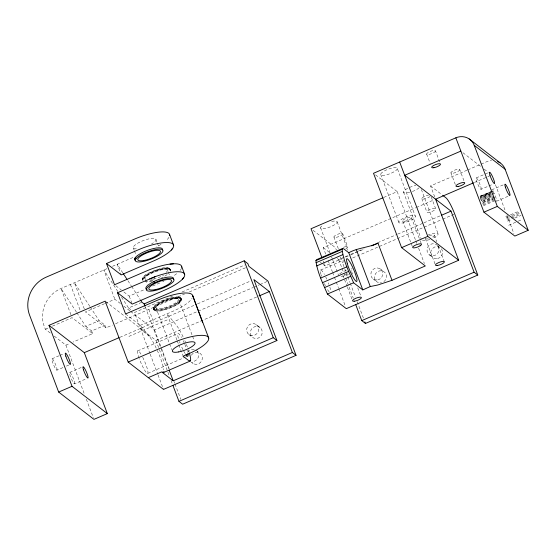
<?xml version="1.0" encoding="UTF-8"?>
<svg xmlns="http://www.w3.org/2000/svg" width="556" height="556" viewBox="0 0 556 556"><rect width="100%" height="100%" fill="white"/><g stroke="black" fill="none" stroke-linecap="round" stroke-linejoin="round"><path stroke-width="0.42" stroke-dasharray="2.78 2.08" d="M154.742 310.686L154.79 309.553C150.384 305.876 160.781 301.984 163.513 300.504C168.843 298.767 175.411 295.229 180.86 297.891C183.021 304.201 172.77 306.28 168.69 308.587C164.326 309.435 155.812 314.216 153.352 308.441L153.852 309.768L153.519 308.802M179.748 302.61L179.859 300.699L181.02 298.252L181.555 299.983M179.018 303.215L179.247 301.282L179.859 300.699M155.291 310.88L155.458 309.685L154.79 309.553M178.177 303.84L178.518 301.887L179.247 301.282M177.239 304.466L177.677 302.513L178.518 301.887M142.822 280.565C141.349 274.455 151.1 272.523 155.152 270.223C159.468 269.361 168.69 264.364 170.518 270.779A14.748 4.017 -20.7 0 1 170.414 271.231M169.823 268.68L170.49 270.369C166.459 267.075 160.135 270.487 155.652 271.55C151.107 273.642 145.095 275.324 142.788 280.154L142.315 279.237M153.824 309.358C156.451 304.16 163.033 302.422 168.051 300.282C172.138 299.427 177.969 296.417 181.527 299.58L180.86 297.891M176.203 305.098L176.738 303.138L177.677 302.513M156.743 311.089L157.126 309.768C164.076 309.282 170.789 306.683 176.738 303.138M175.091 305.724L175.703 303.771M157.626 311.096L158.112 309.72M173.903 306.342L174.591 304.396M172.659 306.94L173.402 305.015M158.613 311.047L159.176 309.609M171.366 307.517L172.158 305.612M159.683 310.929L160.33 309.435M170.039 308.073L170.866 306.189M144.921 281.809L149.793 281.551L150.509 279.995L153.088 279.362A14.748 4.017 -20.7 0 0 163.554 275.185M160.83 310.762L161.546 309.199M168.69 308.587L169.538 306.738M149.793 281.551L151.01 281.322L151.781 279.703M162.046 310.526L162.818 308.914M167.328 309.066L168.183 307.26M165.966 309.504L166.828 307.739M153.088 279.362L152.281 281.03L151.01 281.322M163.318 310.241L164.124 308.573M164.632 309.9L165.466 308.177M106.967 268.68L61.028 288.474A29.496 27.995 -52.3 0 0 44.313 326.553L45.314 329.208L50.804 333.454M112.479 266.31L134.42 256.851M45.314 329.208L48.462 327.852M52.396 326.157L72.065 317.685L92.657 333.614L72.989 342.086M104.521 303.701L85.436 311.923L106.029 327.852L112.388 325.107M105.313 303.354L114.856 299.246L120.353 303.493M123.891 291.997L129.235 296.139L144.894 289.391M152.719 286.02L161.33 282.309M383.772 197.415L397.213 191.625L415.534 240.109M76.902 312.806L85.77 326.407L99.142 320.645L105.028 325.197L106.029 327.852M121.562 297.231L128.568 307.968L141.94 302.207M85.77 326.407L91.65 330.959L105.028 325.197M172.52 296.119L134.448 312.521L149.863 353.317M182.041 292.011L244.703 265.017M434.695 196.852L430.566 185.919L466.957 170.24M467.749 169.9L486.736 161.72A14.748 13.997 -52.3 0 1 491.532 160.552M54.238 336.109L65.907 345.137L69.841 343.441M115.572 323.738L184.557 294.02M189.325 291.963L245.703 267.672M52.049 358.787L59.131 355.736M59.916 355.395L63.85 353.706M476.179 177.927L488.766 172.506M325.67 254.022L323.245 247.594L415.666 207.777M416.458 207.43L433.986 199.882M474.344 182.493L487 177.037M487.793 176.697L489.377 176.016M119.901 337.311L194.336 305.237M197.512 303.875L250.714 280.947M128.909 336.415L169.024 319.13M56.914 370.178A6.192 0.987 66.7 0 0 54.085 361.386A6.192 0.987 66.7 0 0 52.445 361.887A6.192 0.987 66.7 0 0 56.914 370.178L63.21 367.467M66.359 366.112L68.715 365.097M130.646 311.457L154.575 329.965L197.408 311.513M198.2 311.172L252.931 287.591M253.724 287.25L259.277 284.86M260.069 284.512L267.207 281.44M481.051 189.318A6.192 0.987 66.7 0 0 478.216 180.526A6.192 0.987 66.7 0 0 476.582 181.027A6.192 0.987 66.7 0 0 481.051 189.318L488.133 186.267M488.919 185.926L492.852 184.238M491.657 189.867L504.243 184.446M69.695 372.444L82.288 367.023M490.371 193.238L480.141 197.644L491.337 193.599M337.346 258.505L338.687 259.541L344.261 257.143M345.061 256.796L349.842 254.738M350.634 254.391L357.807 251.305M358.606 250.964L363.388 248.9M377.726 242.722L396.845 234.486M397.644 234.139L423.137 223.158M423.936 222.81L440.665 215.603M491.379 193.752L480.363 198.499L494.048 193.717L480.669 199.479L491.997 195.608M323.029 264.343L325.079 265.928L342.44 258.443M345.603 257.087L350.336 255.044M351.128 254.704L364.548 248.921M105.849 301.665L155.916 340.397L256.65 296.994M492.067 195.795L481.051 200.542L492.428 196.713M320.583 270.049L343.58 260.138M494.082 196.226L481.496 201.654L495.354 197.005L481.976 202.766L495.042 198.353M345.7 271.224L342.364 262.39L343.955 261.702M352.719 257.928L396.539 239.045M397.338 238.705L441.957 219.481M442.75 219.133L450.721 215.7M451.514 215.36L453.904 214.331M137.714 350.864L177.83 333.572M482.483 203.844L493.499 199.097M482.997 204.837L494.798 199.75M483.491 205.706L496.862 199.945M496.466 201.272L509.053 195.851M74.567 383.835A6.192 0.987 66.7 0 0 71.738 375.043A6.192 0.987 66.7 0 0 70.098 375.543A6.192 0.987 66.7 0 0 74.567 383.835L86.368 378.747M505.738 216.847L507.308 216.166M510.457 214.811L519.109 211.085M506.245 217.841L508.608 216.819M511.756 215.464L519.617 212.072M147.833 373.333L184.807 357.404M185.6 357.07L187.956 356.048M506.752 218.911L511.471 216.882M512.257 216.541L520.124 213.15M507.239 220.023L520.611 214.262M507.677 221.135L511.61 219.439M514.759 218.084L521.048 215.374M508.74 225.243L517.393 221.51M518.185 221.177L522.119 219.481M480.057 196.129L493.36 190.673L479.988 196.435L493.387 191.188L480.016 196.949L490.343 193.078M157.126 309.768L155.458 309.685M151.183 271.87L152.976 272.621M149.932 272.475L151.684 273.198M162.22 301.081L164.013 301.832M160.969 301.679L162.72 302.408M148.751 273.086L150.44 273.802M159.787 302.297L161.476 303.006M152.476 271.293L154.304 272.072M163.513 300.504L165.34 301.276M147.639 273.719L149.251 274.414M158.675 302.923L160.288 303.625M153.803 270.744L155.652 271.55M164.84 299.948L166.689 300.761M155.152 270.223L157.014 271.071M146.603 274.344L148.139 275.046M166.188 299.434L168.051 300.282M157.64 303.555L159.176 304.25M156.514 269.743L158.377 270.633M167.551 298.954L169.413 299.837M145.665 274.977L147.104 275.672M156.702 304.181L158.14 304.883M157.869 269.306L159.711 270.244M168.906 298.509L170.748 299.448M144.824 275.595L146.165 276.304M155.861 304.799L157.202 305.508M159.211 268.916L161.025 269.903M170.247 298.12L172.061 299.107M144.094 276.2L145.324 276.923M155.131 305.411L156.361 306.127M160.524 268.569L162.296 269.611M171.561 297.78L173.333 298.822M143.205 280.154L142.482 279.592M161.796 268.284L163.513 269.382M172.833 297.495L174.549 298.586M154.512 306.002L155.631 306.738M143.483 276.791L144.595 277.527M163.005 268.055L164.659 269.208M174.042 297.258L175.696 298.412M142.989 277.347L143.983 278.118M154.026 306.558L155.02 307.322M462.919 152.691L480.766 166.494M484.2 169.149L488.321 172.339M430.566 185.919L441.978 194.746M375.543 174.862L397.213 191.625M437.739 245.662L436.516 244.709A6.192 5.88 -52.3 0 0 427.091 248.921A6.192 5.88 -52.3 0 0 434.403 255.614A6.192 5.88 -52.3 0 0 437.648 245.752M429.434 254.877L433.11 257.72M380.262 268.854L383.939 271.703M313.091 230.344L333.669 246.266A14.748 2.342 66.7 0 1 336.561 250.082M373.347 279.133L377.024 281.982M323.245 247.594L329.958 252.792M320.298 262.23L322.348 263.815M256.434 324.718A6.192 5.88 -52.3 0 1 254.731 335.178A6.192 5.88 -52.3 0 1 246.704 328.916A6.192 5.88 -52.3 0 1 256.434 324.718L260.111 327.567A6.192 5.88 -52.3 0 1 258.408 338.027A6.192 5.88 -52.3 0 1 250.381 331.758A6.192 5.88 -52.3 0 1 260.111 327.567M164.159 267.881L165.73 269.097M248.81 334.49L252.493 337.332M115.863 285.791L121.215 289.933M195.948 350.162L199.625 353.004M128.568 307.968L131.181 309.991M123.779 306.147L129.958 310.929M191.278 362.116L193.113 363.534M125.566 313.966L140.272 325.343L149.3 336.338A20.648 3.28 66.7 0 1 156.417 348.542M175.203 297.085L176.766 298.301M165.229 267.77L166.717 269.041M176.266 296.974L177.753 298.252M142.621 277.882L143.49 278.674M153.658 307.086L154.526 307.885M166.209 267.714L167.599 269.055M177.246 296.925L178.636 298.259M167.099 267.728L168.385 269.125M178.135 296.932L179.421 298.336M149.3 336.338L142.28 330.653L140.272 325.343L172.367 311.513A29.496 8.034 -20.7 0 0 192.07 298.343M142.392 278.375L143.128 279.209M153.435 307.558L154.165 308.413M167.884 267.797L169.052 269.257M178.921 297.008L180.088 298.468M168.551 267.929L169.601 269.451M179.588 297.14L180.637 298.662M142.287 278.827L142.892 279.703M122.8 272.864L117.198 264.274L121.208 274.893M127.936 280.738L131.202 285.742M131.668 286.458L140.07 299.343M117.83 291.504L103.826 270.035L114.856 299.246M89.808 306.328L74.4 282.712L84.436 309.268M90.274 307.044L99.142 320.645M76.429 312.09L61.028 288.474L71.057 315.03M169.1 268.124L170.025 269.702M180.137 297.335L181.061 298.913M169.524 268.374L170.324 270.007M180.561 297.585L181.36 299.218M495.396 184.634L505.411 211.155M506.933 215.172L513.918 233.652M459.777 169.712A4.719 1.286 -20.7 0 1 453.147 173.208A4.719 1.286 -20.7 0 1 453.098 170.859A4.719 1.286 -20.7 0 1 459.777 169.712L464.795 182.987M450.902 172.805L455.92 186.079M435.508 150.94A4.719 1.286 -20.7 0 1 428.878 154.429A4.719 1.286 -20.7 0 1 428.822 152.08A4.719 1.286 -20.7 0 1 435.508 150.94L439.935 162.651M426.633 154.026L430.17 163.401M431.275 197.095L435.702 208.806A4.719 1.286 -20.7 0 1 429.072 212.302A4.719 1.286 -20.7 0 1 429.023 209.953A4.719 1.286 -20.7 0 1 435.702 208.806M421.358 189.471L438.191 234.02M421.809 198.624L426.827 211.899M434.271 235.23L436.703 241.665M438.225 245.689L444.307 261.786M425.458 238.607L435.494 265.163M397.332 168.593A8.847 2.412 -20.7 0 1 384.898 175.14A8.847 2.412 -20.7 0 1 384.801 170.734A8.847 2.412 -20.7 0 1 397.332 168.593L415.388 216.388A8.847 2.412 -20.7 0 1 402.954 222.935A8.847 2.412 -20.7 0 1 402.864 218.529A8.847 2.412 -20.7 0 1 415.388 216.388M403.489 192.022L421.239 239.01M411.405 217.493L419.919 240.025M420.225 240.831L421.441 244.049M415.839 240.922L416.75 243.34M418.585 248.191L424.388 263.544M402.732 221.073L412.76 247.622M380.686 174.389L398.749 222.185M342.788 233.847A4.719 1.286 -20.7 0 1 336.158 237.342A4.719 1.286 -20.7 0 1 336.109 234.993A4.719 1.286 -20.7 0 1 342.788 233.847L347.806 247.121M337.214 221.955L347.924 250.304M351.663 271.759L352.573 274.178M357.744 287.855L360.781 295.896M333.913 236.939L338.931 250.214M346.006 272.03L347.528 276.047M347.827 276.853L349.953 282.476M350.259 283.282L355.423 296.939M357.244 301.762L363.617 318.637M338.687 259.541L341.725 267.582M342.023 268.381L343.545 272.398M343.851 273.204L345.366 277.222M345.672 278.028L353.262 298.113M342.85 275.137L347.104 286.403M347.41 287.209L352.58 300.886M320.569 227.751L330.055 252.862M331.591 256.914L332.509 259.339M332.815 260.152L338.632 275.54M328.103 260.451L332.349 271.703M332.655 272.503L334.17 276.52M334.476 277.326L335.991 281.343M336.297 282.149L338.423 287.772M338.729 288.578L345.408 306.252M323.245 261.077L324.162 263.502M324.468 264.308L325.079 265.928M155.958 239.427L157.16 242.611M157.459 243.41L158.668 246.593M167.495 269.959L168.072 271.474M168.357 272.238L169.788 276.026M178.532 299.17A12.093 3.294 -20.7 0 1 162.227 308.212A12.093 3.294 -20.7 0 1 160.809 302.659A12.093 3.294 -20.7 0 1 178.532 299.17L192.293 335.581M192.598 336.387L194.127 340.432M176.94 340.077L167.022 313.82L176.05 324.815A20.648 3.28 66.7 0 1 183.16 337.019M177.246 340.884L178.462 344.101M178.768 344.908L182.722 355.381M133.266 247.781L134.17 250.172M134.476 250.971L135.977 254.954M145.38 279.835L147.104 284.387M155.847 307.524L169.295 343.128M169.601 343.935L171.741 349.599M148.827 309.414L153.845 322.688M154.575 329.965L169.212 368.697M174.091 381.611L174.695 383.223M175.001 384.029L180.797 399.361M145.366 307.148L160.969 348.431M161.275 349.237L168.614 368.663M155.916 340.397L169.246 375.689M171.067 380.506L172.582 384.516M129.235 296.139L132.245 304.104M150.169 354.116L157.744 374.167M158.05 374.973L163.506 389.408M91.65 330.959L92.657 333.614M70.39 284.443L80.418 310.992M65.907 345.137L84.505 394.357M86.34 399.201L93.352 417.758M170.518 270.779L169.983 269.041A14.748 4.017 -20.7 0 1 168.822 271.488M153.817 309.108L154.019 310.13M180.943 299.135L181.214 300.935M180.714 299.608L180.853 301.463M154.241 309.358L154.318 310.436M180.352 300.136L180.359 302.026M430.108 196.421A4.719 1.286 -20.7 0 1 424.054 199.027A4.719 1.286 -20.7 0 1 422.393 197.741A4.719 1.286 -20.7 0 1 428.447 195.128M419.043 187.886A8.847 2.412 -20.7 0 1 411.864 191.674M409.709 192.334A8.847 2.412 -20.7 0 1 403.496 192.133A8.847 2.412 -20.7 0 1 408.91 187.726M409.598 187.421A8.847 2.412 -20.7 0 1 415.923 185.475M427.661 235.216A8.847 2.412 -20.7 0 1 437.892 233.464A8.847 2.412 -20.7 0 1 432.075 238.628M429.92 239.462A8.847 2.412 -20.7 0 1 421.844 240.38M429.336 235.751A4.719 1.286 -20.7 0 1 434.166 235.091A4.719 1.286 -20.7 0 1 431.525 237.614M428.127 238.781A4.719 1.286 -20.7 0 1 425.472 238.246M343.337 247.309A4.719 1.286 -20.7 0 1 347.646 246.822A4.719 1.286 -20.7 0 1 345.61 249.067M340.161 257.094A14.748 2.342 66.7 0 1 342.364 262.39M348.452 274.643A8.847 2.412 -20.7 0 1 341.106 276.492M339.716 273.886A8.847 2.412 -20.7 0 1 346.895 270.105M351.065 268.993A8.847 2.412 -20.7 0 1 352.261 268.833M347.486 273.816A4.719 1.286 -20.7 0 1 344.213 274.671M351.065 270.709A4.719 1.286 -20.7 0 1 351.357 270.953M331.682 221.469A8.847 2.412 -20.7 0 1 336.241 223.505A8.847 2.412 -20.7 0 1 323.967 228.62A8.847 2.412 -20.7 0 1 322.966 225.104M378.414 282.643A6.192 5.88 -52.3 0 1 375.578 273.594A6.192 5.88 -52.3 0 1 385.086 272.718A6.192 5.88 -52.3 0 1 383.001 282.219M381.506 282.768A6.192 5.88 -52.3 0 1 379.943 282.914M493.082 191.459A6.192 0.987 66.7 0 1 496.647 201.05M329.173 291.893A12.392 1.967 66.7 0 1 326.796 288.3M325.441 285.721A12.392 1.967 66.7 0 1 324.419 283.574M321.563 276.311A12.392 1.967 66.7 0 1 321.159 275.018M320.993 274.414A12.392 1.967 66.7 0 1 324.384 274.414M325.74 276.992A12.392 1.967 66.7 0 1 326.754 279.133M328.332 282.844A12.392 1.967 66.7 0 1 328.888 284.304M329.826 287.056A12.392 1.967 66.7 0 1 330.674 290.406M145.985 279.23A12.093 3.294 -20.7 0 1 156.451 270.536A12.093 3.294 -20.7 0 1 166.035 272.447M154.742 278.104A12.093 3.294 -20.7 0 1 153.644 278.424M157.258 350.356A20.648 3.28 66.7 0 1 163.791 369.754M184.821 340.682A20.648 3.28 66.7 0 1 185.614 342.552M186.371 344.407A20.648 3.28 66.7 0 1 187.532 347.458M188.352 349.8A20.648 3.28 66.7 0 1 189.381 353.06M181.506 268.152A29.496 8.034 -20.7 0 1 179.317 271.321M176.634 273.705A29.496 8.034 -20.7 0 1 173.076 276.207M163.923 281.148A29.496 8.034 -20.7 0 1 162.637 281.739M167.141 274.629A14.748 4.017 -20.7 0 1 164.055 276.513M162.866 277.131A14.748 4.017 -20.7 0 1 161.622 277.736M197.144 351.128A6.192 5.88 -52.3 0 1 192.39 361.504M187.657 352.386A6.192 5.88 -52.3 0 1 194.537 349.557M191.333 355.235A6.192 5.88 -52.3 0 1 200.056 353.289A6.192 5.88 -52.3 0 1 200.765 362.178A6.192 5.88 -52.3 0 1 191.924 362.568M168.996 237.273A29.496 8.034 -20.7 0 1 166.049 240.63M161.031 244.341A29.496 8.034 -20.7 0 1 156.743 246.857M136.366 248.873A12.093 3.294 -20.7 0 1 137.061 243.604A12.093 3.294 -20.7 0 1 153.359 238.336A12.093 3.294 -20.7 0 1 151.593 243.952M185.162 353.533A12.392 1.967 66.7 0 1 183.299 350.266M182.959 349.599A12.392 1.967 66.7 0 1 181.603 346.763M180.047 343.045A12.392 1.967 66.7 0 1 179.498 341.586M178.4 338.243A12.392 1.967 66.7 0 1 181.485 337.506M183.174 340.71A12.392 1.967 66.7 0 1 184.189 342.864M184.835 344.352A12.392 1.967 66.7 0 1 186.545 348.744M187.004 350.106A12.392 1.967 66.7 0 1 187.386 351.385M142.711 357.306A12.392 1.967 66.7 0 1 147.688 373.472A12.392 1.967 66.7 0 1 139.375 358.87M139.125 358.168A12.392 1.967 66.7 0 1 141.363 354.791M147.931 289.773A14.748 4.017 -20.7 0 1 147.264 289.641M404.657 221.267A4.719 1.286 -20.7 0 0 411.503 217.82A4.719 1.286 -20.7 0 0 405.046 218.765A4.719 1.286 -20.7 0 0 404.657 221.267M377.83 279.925A6.192 5.88 -52.3 0 0 381.409 269.868A6.192 5.88 -52.3 0 0 371.172 272.19A6.192 5.88 -52.3 0 0 377.83 279.925M437.572 258.589A6.192 5.88 -52.3 0 0 441.325 248.595A6.192 5.88 -52.3 0 0 431.06 250.728A6.192 5.88 -52.3 0 0 437.572 258.589"/><path stroke-width="0.83" d="M135.296 260.646L135.963 258.762A14.748 4.017 -20.7 0 1 153.498 249.985A14.748 4.017 -20.7 0 1 162.289 252.341A14.748 4.017 -20.7 0 1 144.755 261.118L143.49 261.41A14.748 4.017 -20.7 0 1 135.296 260.646L134.761 258.915L135.101 257.963A14.748 4.017 -20.7 0 1 151.023 249.192A14.748 4.017 -20.7 0 1 162.387 249.991M473.552 182.834L435.577 199.194L458.658 260.264L346.318 308.663L327.435 294.055C322.841 283.296 317.274 272.308 315.926 260.611L316.468 259.715L342.635 248.442L343.726 248.838L348.758 252.73L362.804 289.905L370.275 286.535L377.753 285.006L392.008 280.314L425.305 265.97L401.606 247.642L373.514 173.291L455.844 137.825A14.748 13.997 -52.3 0 1 474.233 145.338L505.126 169.232L528.2 230.302L514.828 236.064L483.935 212.17L455.844 137.825M362.804 289.905L353.595 282.782C349.008 272.023 343.441 261.028 342.093 249.338L342.635 248.442M171.297 250.075L173.006 247.893A29.496 8.034 -20.7 0 0 138.597 249.686L106.502 263.516L121.208 274.893L153.303 261.07A29.496 8.034 -20.7 0 0 171.297 250.075L172.763 248.254M182.333 279.286L184.043 277.103A29.496 8.034 -20.7 0 0 154.992 276.756L117.538 292.727L132.245 304.104L164.34 290.274A29.496 8.034 -20.7 0 0 182.333 279.286L183.793 277.465M348.758 252.73C357.855 247.712 368.6 247.622 377.962 243.139L392.008 280.314M148.299 377.663L161.664 371.888L173.201 380.804L273.253 337.694L276.93 340.543L163.506 389.408L128.2 362.095L105.167 301.143L48.997 325.343L72.03 386.302L107.336 413.608L93.957 419.37L58.658 392.063L29.6 315.176A29.496 27.995 -52.3 0 1 46.315 277.096L134.587 239.066A29.496 8.034 -20.7 0 1 166.758 232.352L167.836 232.728A29.496 8.034 -20.7 0 1 169.67 235.383M460.861 151.1L404.692 175.3L451.027 211.141L474.101 272.211L477.778 275.053L365.438 323.46L361.761 320.61L355.687 304.542M382.98 197.755L311.033 228.752L322.021 257.845M140.536 300.059L141.94 302.207L144.143 303.91L244.195 260.806L247.872 263.648L248.88 266.303L267.999 281.1L296.049 355.333L182.625 404.205L178.949 401.356L172.888 385.315M48.997 325.343L84.297 352.65L119.109 337.652M315.926 260.611L342.093 249.338M315.982 262.738L342.148 251.465M316.614 265.956L342.781 254.683M441.464 215.262L451.027 211.141M371.651 245.863L377.962 243.139M259.026 295.973L269.34 291.532L292.373 352.49L296.049 355.333M320.805 278.007L346.972 266.734M58.658 392.063L72.03 386.302M128.2 362.095L173.667 342.503A29.482 8.027 -20.7 0 1 208.361 337.284L208.688 337.985A29.482 8.027 -20.7 0 1 188.373 353.88L183.028 356.188L188.421 360.371L190.395 360.962A20.648 3.28 66.7 0 0 189.381 353.06M401.606 247.642L427.766 236.369L458.658 260.264M483.935 212.17L497.314 206.408L528.2 230.302M322.445 282.684L348.612 271.411M324.44 287.626L350.607 276.353M327.435 294.055L353.595 282.782M162.324 372.089L163.645 372.485L190.395 360.962M361.761 320.61L474.101 272.211M178.949 401.356L292.373 352.49M149.633 278.897L154.992 276.756M106.502 263.516L114.529 284.755L146.624 270.932A29.496 8.034 -20.7 0 1 169.99 264.1L174.097 263.773A29.496 8.034 -20.7 0 1 181.708 267.241M169.99 264.1L173.43 263.808M153.449 281.767L155.194 282.497M469.195 138.93L500.08 162.825M442.652 195.267L446.009 197.866A14.748 2.342 66.7 0 1 454.704 213.984L477.778 275.053M269.34 291.532L253.89 279.578L276.93 340.543M135.101 257.963L135.963 258.762M134.865 258.457L135.601 259.291M134.761 258.915L135.365 259.784M123.265 273.58L126.997 279.307M134.795 259.318L135.261 260.243M474.233 145.338L497.314 206.408M399.674 162.025L427.766 236.369M356.229 249.366L370.275 286.535M364.833 321.848L365.438 323.46M244.195 260.806L273.253 337.694M169.608 234.562L173.618 245.182M181.645 266.428L184.655 274.393M208.688 337.985L192.682 295.632L202.481 322.195M144.143 303.91L145.06 306.342M169.226 370.282L173.201 380.804M117.538 292.727L125.566 313.966L157.661 300.136A29.496 8.034 -20.7 0 1 192.744 296.452M84.297 352.65L107.336 413.608M497.662 161.532A14.748 13.997 -52.3 0 1 505.126 169.232M135.254 259.986A14.748 4.017 -20.7 0 1 134.955 259.68M146.714 289.447A14.748 4.017 -20.7 0 1 157.987 279.772A14.748 4.017 -20.7 0 1 173.423 279.195M163.888 371.457A20.648 3.28 66.7 0 1 163.645 372.485M187.928 353.574A12.392 1.967 66.7 0 1 185.94 354.672M420.079 245.821L419.127 246.35A4.719 1.286 -20.7 0 1 412.663 247.42A4.719 1.286 -20.7 0 1 418.828 243.98A4.719 1.286 -20.7 0 1 420.079 245.821M433.888 167.703A4.719 1.286 -20.7 0 0 440.526 164.215A4.719 1.286 -20.7 0 0 433.84 165.354A4.719 1.286 -20.7 0 0 433.888 167.703M437.162 265.497A4.719 1.286 -20.7 0 0 444.293 262.147A4.719 1.286 -20.7 0 0 438.246 262.779A4.719 1.286 -20.7 0 0 437.162 265.497M458.165 186.482A4.719 1.286 -20.7 0 0 464.795 182.987A4.719 1.286 -20.7 0 0 458.109 184.133A4.719 1.286 -20.7 0 0 458.165 186.482M505.348 187.059A6.192 0.987 66.7 0 0 509.838 195.51A6.192 0.987 66.7 0 0 507.114 186.858A6.192 0.987 66.7 0 0 505.348 187.059M354.248 301.22A4.719 1.286 -20.7 0 0 361.379 297.87A4.719 1.286 -20.7 0 0 355.326 298.502A4.719 1.286 -20.7 0 0 354.248 301.22M347.159 263.141A12.392 1.967 66.7 0 0 356.201 281.392A12.392 1.967 66.7 0 0 351.906 265.719A12.392 1.967 66.7 0 0 347.159 263.141M489.954 175.265A6.192 0.987 66.7 0 0 494.423 183.556A6.192 0.987 66.7 0 0 491.594 174.765A6.192 0.987 66.7 0 0 489.954 175.265M155.2 289.627A12.093 3.294 -20.7 0 0 171.512 280.578A12.093 3.294 -20.7 0 0 153.783 284.067A12.093 3.294 -20.7 0 0 155.2 289.627M178.733 351.913A12.093 3.294 -20.7 0 0 195.045 342.864A12.093 3.294 -20.7 0 0 177.315 346.353A12.093 3.294 -20.7 0 0 178.733 351.913M154.109 290.698A14.748 4.017 -20.7 0 0 174 279.661A14.748 4.017 -20.7 0 0 152.386 283.921A14.748 4.017 -20.7 0 0 154.109 290.698M65.816 356.125A6.192 0.987 66.7 0 0 70.292 364.416A6.192 0.987 66.7 0 0 67.457 355.625A6.192 0.987 66.7 0 0 65.816 356.125M83.469 369.782A6.192 0.987 66.7 0 0 87.938 378.073A6.192 0.987 66.7 0 0 85.11 369.274A6.192 0.987 66.7 0 0 83.469 369.782M144.164 260.423A12.093 3.294 -20.7 0 0 160.475 251.375A12.093 3.294 -20.7 0 0 142.746 254.863A12.093 3.294 -20.7 0 0 144.164 260.423"/></g></svg>
